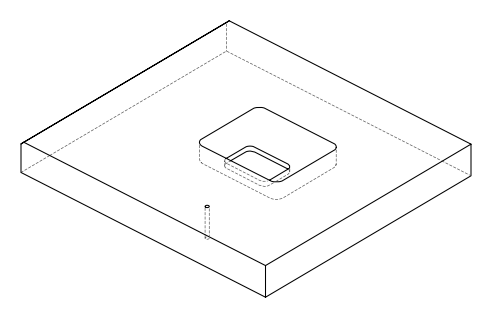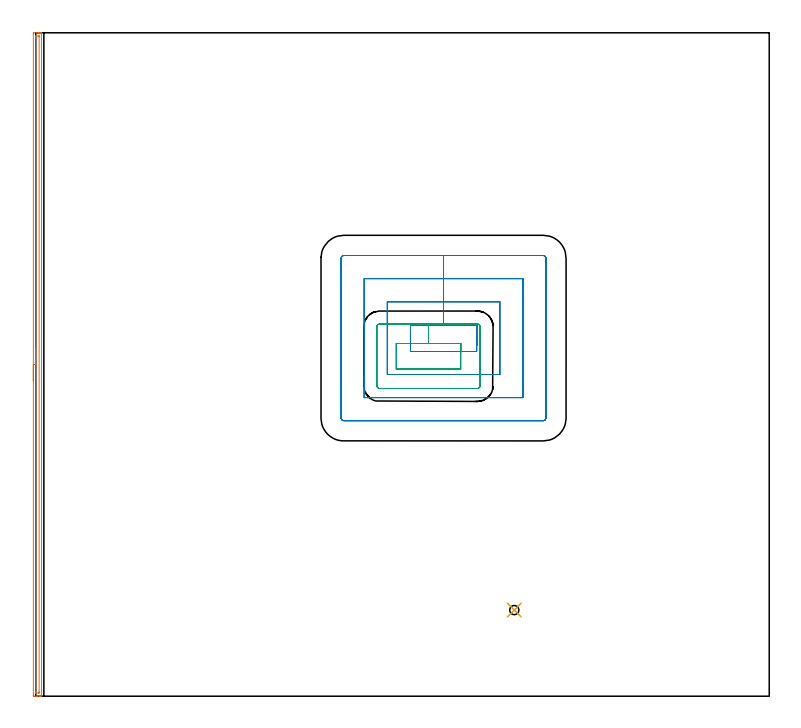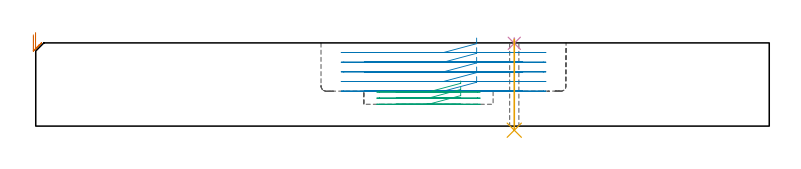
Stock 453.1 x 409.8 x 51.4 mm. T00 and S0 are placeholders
(PLAN: 5 operations, 4 tool changes, 21.9 min)
(1 AREA_MILL | FG_CHAMFER_SURFACE | UGT0205_001 | 6.74 min | 5122 mm3)
(2 MILL_RECTANGULAR_POCKET | POCKET_RECTANGULAR_STRAIGHT | NXT0201_007 | Follow Part, ap 6.25, ae 75% | 12.56 min | 566688 mm3)
(3 MILL_RECTANGULAR_POCKET_1 | POCKET_RECTANGULAR_STRAIGHT_1 | UGT0201_008 | Follow Part, ap 4, ae 75% | 2.3 min | 35430 mm3)
(4 SPOT_DRILL | STEP1HOLE | NXT0321_9005460120000 | 0.03 min | 13 mm3)
(5 DRILL_THROUGH_HOLE_INTO_CENTER | STEP1HOLE | NXT0301_028 | 0.23 min | 1307 mm3)
(TOOL UGT0205_001 | Chamfer Mill 20 x 3 x 45 deg. | D20 FL50 Z2)
(TOOL NXT0201_007 | ENDMILL 25mm [R216.25-25050GCK54P 1620] | D25 R3 FL54 Z5)
(TOOL UGT0201_008 | End Mill 16 mm | D16 FL32 Z4)
(TOOL NXT0321_9005460120000 | NC Spot Drill, 142deg, 12mm, Carbide, Uncoated | D12 PA142 FL30 Z2)
(TOOL NXT0301_028 | Carbide Drill 5.7mm [860.1-0570-046A1-MM 2214] | D5.7 PA140 FL70 Z2)
(OP 1 AREA_MILL)
G17 G21 G94 G90
T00 M6
G54
G17 G0 G90 X-1.5 Y194.9 S1061 M3
G43 Z61.4 H0
Z56.4
G94 G1 Y194.938 Z55.528 F250.
Y195.052 Z54.663
Y195.241 Z53.812
Y195.503 Z52.98
Y195.837 Z52.174
Y196.24 Z51.4
Y196.708 Z50.664
Y197.24 Z49.972
Y197.829 Z49.329
Y198.472 Z48.74
Y199.164 Z48.208
Y199.9 Z47.74
Y200.674 Z47.337
Y201.48 Z47.003
Y202.312 Z46.741
Y203.164 Z46.552
Y204.028 Z46.438
Y204.9 Z46.4
Y409.173
X-1.498 Y409.499
X-1.493 Y409.79 Z46.403
X-1.18 Y409.8 Z46.716
X0.564 Z48.458
X1.085 Z48.982
X1.436 Z49.332
X1.957 Z49.853
X2.308 Z50.203
X3.01 Z50.909
X3.243 Z51.142
X3.373 Y409.798 Z51.265
X3.497 Y409.79 Z51.388
X3.5 Y409.62 Z51.4
Y0.18
X3.497 Y0.01 Z51.388
X3.373 Y0.002 Z51.265
X3.243 Y0. Z51.142
X3.01 Z50.909
X2.308 Z50.203
X1.085 Z48.982
X0.564 Z48.458
X-0.047 Z47.848
X-1.07 Z46.826
X-1.18 Y0.002 Z46.716
X-1.493 Y0.01 Z46.403
X-1.498 Y0.301 Z46.4
X-1.5 Y0.627
Y0.955
Y204.9
X-0.086 Z47.814
Y407.157
X-0.084 Y407.385 Z47.816
X-0.079 Y407.718 Z47.821
X-0.077 Y407.79 Z47.823
X0.025 Y407.795 Z47.925
X0.16 Y407.799 Z48.06
X1.905 Z49.805
X2.045 Y407.793 Z49.945
X2.072 Y407.791 Z49.972
X2.079 Y407.742 Z49.979
X2.083 Y407.616 Z49.983
X2.085 Y407.385 Z49.985
Y2.643
X2.084 Y2.415 Z49.984
X2.079 Y2.082 Z49.979
X2.076 Y2.01 Z49.976
X1.975 Y2.005 Z49.875
X1.84 Y2.001 Z49.74
X0.095 Z47.995
X-0.045 Y2.007 Z47.855
X-0.073 Y2.009 Z47.827
X-0.079 Y2.058 Z47.821
X-0.083 Y2.184 Z47.817
X-0.085 Y2.415 Z47.815
X-0.086 Y204.9 Z47.814
Y205.772 Z47.852
Y206.636 Z47.966
Y207.488 Z48.155
Y208.32 Z48.417
Y209.126 Z48.751
Y209.9 Z49.154
Y210.636 Z49.623
Y211.328 Z50.154
Y211.971 Z50.743
Y212.56 Z51.386
Y213.092 Z52.078
Y213.56 Z52.814
Y213.963 Z53.588
Y214.297 Z54.394
Y214.559 Z55.226
Y214.748 Z56.078
Y214.862 Z56.943
Y214.9 Z57.814
G0 Z61.4
M5
M2
(OP 2 MILL_RECTANGULAR_POCKET)
G17 G21 G94 G90
T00 M6
G54
G17 G0 G90 X272.35 Y216.461 S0 M3
G43 Z61.4 H1
Z54.4
G94 G1 Y229.45 Z50.919 F250.
X251.9 Z45.44
X231.45 F500.
Y212.95
X272.35
Y229.45
X251.9
Y243.7
X217.2
Y198.7
X286.6
Y243.7
X251.9
Y257.95
X202.95
Y184.45
X300.85
Y257.95
X251.9
Y272.2
X190.3
G3 X188.7 Y270.6 R1.6
G1 Y171.8
G3 X190.3 Y170.2 R1.6
G1 X313.5
G3 X315.1 Y171.8 R1.6
G1 Y270.6
G3 X313.5 Y272.2 R1.6
G1 X251.9
X250.9
G0 X272.35 Y216.461 Z48.44
G1 Y229.45 Z44.96 F250.
X251.9 Z39.48
X231.45 F500.
Y212.95
X272.35
Y229.45
X251.9
Y243.7
X217.2
Y198.7
X286.6
Y243.7
X251.9
Y257.95
X202.95
Y184.45
X300.85
Y257.95
X251.9
Y272.2
X190.3
G3 X188.7 Y270.6 R1.6
G1 Y171.8
G3 X190.3 Y170.2 R1.6
G1 X313.5
G3 X315.1 Y171.8 R1.6
G1 Y270.6
G3 X313.5 Y272.2 R1.6
G1 X251.9
X250.9
G0 X272.35 Y216.461 Z42.48
G1 Y229.45 Z39. F250.
X251.9 Z33.52
X231.45 F500.
Y212.95
X272.35
Y229.45
X251.9
Y243.7
X217.2
Y198.7
X286.6
Y243.7
X251.9
Y257.95
X202.95
Y184.45
X300.85
Y257.95
X251.9
Y272.2
X190.3
G3 X188.7 Y270.6 R1.6
G1 Y171.8
G3 X190.3 Y170.2 R1.6
G1 X313.5
G3 X315.1 Y171.8 R1.6
G1 Y270.6
G3 X313.5 Y272.2 R1.6
G1 X251.9
X250.9
G0 X272.35 Y216.461 Z36.52
G1 Y229.45 Z33.04 F250.
X251.9 Z27.56
X231.45 F500.
Y212.95
X272.35
Y229.45
X251.9
Y243.7
X217.2
Y198.7
X286.6
Y243.7
X251.9
Y257.95
X202.95
Y184.45
X300.85
Y257.95
X251.9
Y272.2
X190.3
G3 X188.7 Y270.6 R1.6
G1 Y171.8
G3 X190.3 Y170.2 R1.6
G1 X313.5
G3 X315.1 Y171.8 R1.6
G1 Y270.6
G3 X313.5 Y272.2 R1.6
G1 X251.9
X250.9
G0 X272.35 Y216.461 Z30.56
G1 Y229.45 Z27.08 F250.
X251.9 Z21.6
X231.45 F500.
Y212.95
X272.35
Y229.45
X251.9
Y243.7
X217.2
Y198.7
X286.6
Y243.7
X251.9
Y257.95
X202.95
Y184.45
X300.85
Y257.95
X251.9
Y272.2
X190.3
G3 X188.7 Y270.6 R1.6
G1 Y171.8
G3 X190.3 Y170.2 R1.6
G1 X313.5
G3 X315.1 Y171.8 R1.6
G1 Y270.6
G3 X313.5 Y272.2 R1.6
G1 X251.9
X250.9
G0 Z61.4
M5
M2
(OP 3 MILL_RECTANGULAR_POCKET_1)
G17 G21 G94 G90
T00 M6
G54
G17 G0 G90 X262.5 Y212.459 S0 M3
G43 Z61.4 H0
Z27.87
G94 G1 Y217.9 Z26.412 F250.
X242.6 Z21.08
X222.7 F500.
Y202.1
X262.5
Y217.9
X242.6
Y229.9
X212.4
G3 X210.7 Y228.2 R1.7
G1 Y191.8
G3 X212.4 Y190.1 R1.7
G1 X272.8
G3 X274.5 Y191.8 R1.7
G1 Y228.2
G3 X272.8 Y229.9 R1.7
G1 X242.6
X241.6
G0 X262.5 Y212.459 Z24.08
G1 Y217.9 Z22.622 F250.
X242.6 Z17.29
X222.7 F500.
Y202.1
X262.5
Y217.9
X242.6
Y229.9
X212.4
G3 X210.7 Y228.2 R1.7
G1 Y191.8
G3 X212.4 Y190.1 R1.7
G1 X272.8
G3 X274.5 Y191.8 R1.7
G1 Y228.2
G3 X272.8 Y229.9 R1.7
G1 X242.6
X241.6
G0 X262.5 Y212.459 Z20.29
G1 Y217.9 Z18.832 F250.
X242.6 Z13.5
X222.7 F500.
Y202.1
X262.5
Y217.9
X242.6
Y229.9
X212.4
G3 X210.7 Y228.2 R1.7
G1 Y191.8
G3 X212.4 Y190.1 R1.7
G1 X272.8
G3 X274.5 Y191.8 R1.7
G1 Y228.2
G3 X272.8 Y229.9 R1.7
G1 X242.6
X241.6
G0 Z61.4
M5
M2
(OP 4 SPOT_DRILL)
G17 G21 G94 G90
T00 M6
G54
G17 G0 G90 X295.6 Y53.2 S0 M3
G43 Z61.4 H0
G94 G81 G98 Z51.15 F250. R54.4
G80
M5
M2
(OP 5 DRILL_THROUGH_HOLE_INTO_CENTER)
G17 G21 G94 G90
T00 M6
G54
G17 G0 G90 X295.6 Y53.2 S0 M3
G43 Z61.4 H1
G94 G73 G98 Z-2.537 F250. Q5.394 R53.4
G80
M5
M2
